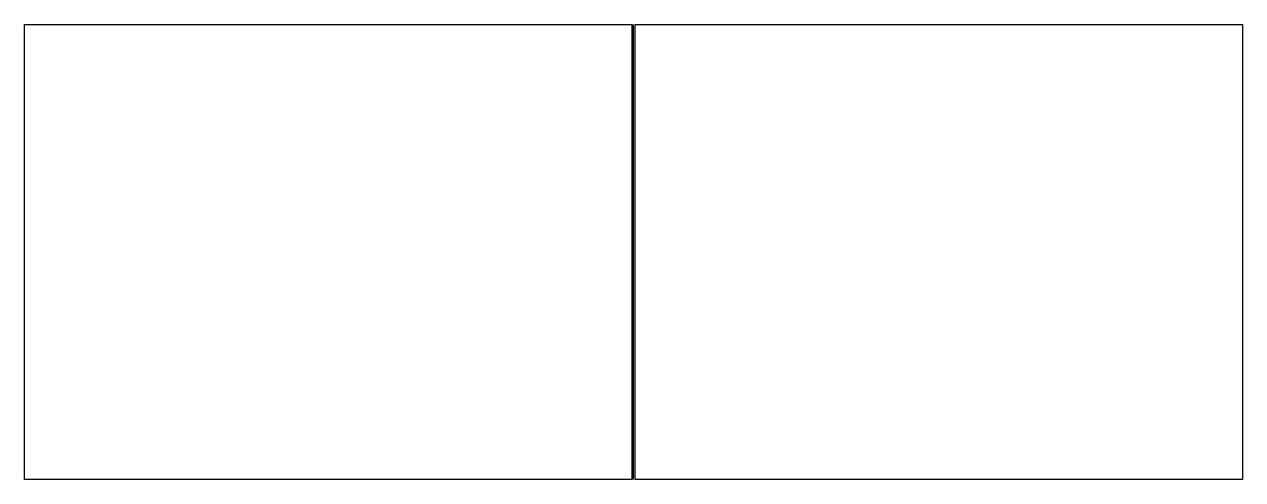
# Model space of a CAD drawing. Header units: millimetres. Extents: x 1 to 81.2, y 1 to 31.
import ezdxf

# ---------------------------------------------------------------- set-up
doc = ezdxf.new("R2010")
doc.units = ezdxf.units.MM
doc.layers.add('COMMON', color=5, linetype='CONTINUOUS', true_color=0x0000ff)
doc.layers.add('CUT', color=7, linetype='CONTINUOUS', true_color=0x000000)

msp = doc.modelspace()

# ---------------------------------------------------------------- linework, layer by layer
at = {"layer": 'COMMON'}
msp.add_line((41.100009, 1.000009), (41.100009, 31.000009), dxfattribs=at)
at = {"layer": 'CUT'}
for p, q in [((1.000009, 31.000009), (41.000009, 31.000009)), ((1.000009, 1.000009), (1.000009, 31.000009)), ((41.000009, 31.000009), (41.000009, 1.000009)), ((41.200017, 31.000009), (81.200017, 31.000009)), ((41.200017, 1.000009), (41.200017, 31.000009)), ((81.200017, 31.000009), (81.200017, 1.000009)), ((41.000009, 1.000009), (1.000009, 1.000009)), ((81.200017, 1.000009), (41.200017, 1.000009))]:
    msp.add_line(p, q, dxfattribs=at)

doc.saveas('drawing.dxf')
